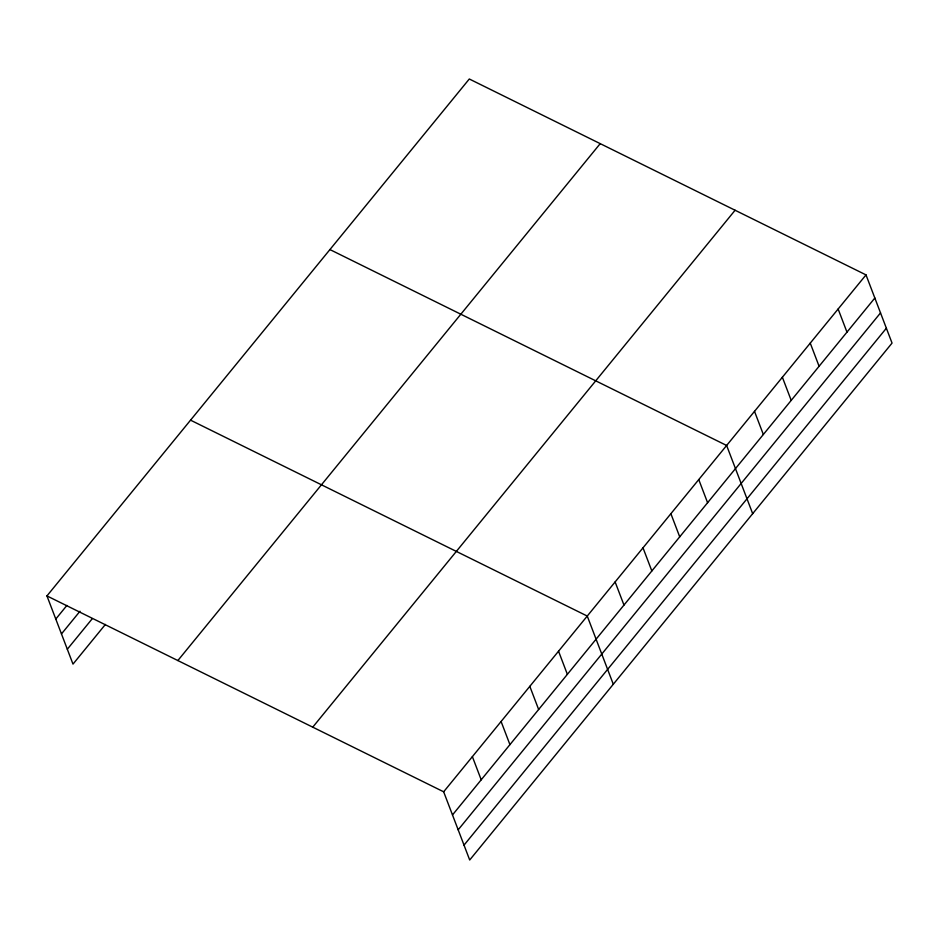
<?xml version="1.0" encoding="UTF-8"?>
<svg xmlns="http://www.w3.org/2000/svg" width="939" height="939" viewBox="0 0 939 939"><rect width="100%" height="100%" fill="white"/><g stroke="black" fill="none" stroke-linecap="round" stroke-linejoin="round"><path stroke-width="1.41" d="M46.95 595.913L469.3 78.993L866.004 274.892L892.05 343.087L469.7 860.007L443.654 791.8L46.95 595.913L72.996 664.108L105.414 624.423M55.788 619.047L66.904 605.432M61.469 633.919L79.991 611.242M67.315 649.236L92.327 618.625M177.858 660.551L600.209 143.644M312.746 727.162L735.096 210.242M443.654 791.8L866.004 274.892M452.492 814.935L874.843 298.027M458.173 829.806L880.524 312.898M464.019 845.135L886.369 328.216M329.929 249.574L726.633 445.473L752.679 513.668M190.547 420.156L587.251 616.054L613.296 684.249M838.128 309.001L846.966 332.136M810.251 343.122L819.09 366.257M782.375 377.243L791.213 400.378M754.51 411.352L763.337 434.487M698.757 479.583L707.595 502.717M670.88 513.703L679.719 536.838M643.004 547.824L651.842 570.959M615.127 581.934L623.966 605.068M558.541 651.197L567.367 674.343M529.819 686.35L538.646 709.485M501.097 721.504L509.936 744.639M472.376 756.646L481.214 779.793"/></g></svg>
